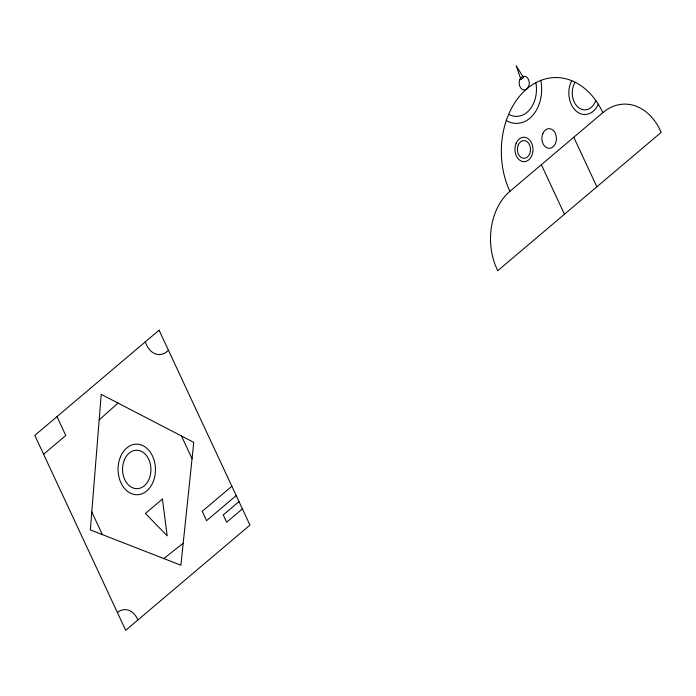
<?xml version="1.0" encoding="UTF-8"?>
<svg xmlns="http://www.w3.org/2000/svg" width="696" height="696" viewBox="0 0 696 696"><rect width="100%" height="100%" fill="white"/><g stroke="black" fill="none" stroke-linecap="round" stroke-linejoin="round"><path stroke-width="1.04" d="M99.163 419.949L118.007 403.071M43.596 454.262L65.781 435.487L56.985 416.626M509.89 191.348L602.849 112.648A56.472 41.734 89.2 0 1 660.452 130.744L661.2 132.344L497.736 270.718L496.996 269.126A56.472 41.734 89.2 0 1 509.89 191.348A74.463 55.036 89.2 0 1 526.898 88.784A74.463 55.036 89.2 0 1 602.849 112.648M231.864 486.26L202.249 511.334L206.59 520.652L236.205 495.578M239.015 501.598L223.251 514.936L226.644 522.209L242.399 508.872M163.795 558.549L183.187 543.263M573.774 137.26L596.881 186.798M541.349 164.708L564.456 214.246M181.473 435.983L192.061 458.681M91.785 511.917L102.364 534.606M540.792 80.414A34.365 25.404 89.2 0 1 532.91 115.171A34.365 25.404 89.2 0 1 506.297 120.539M535.877 82.667A27.353 20.219 89.2 0 1 529.508 109.838A27.353 20.219 89.2 0 1 508.672 114.309M598.282 104.209A21.437 15.843 89.2 0 1 576.07 110.995A21.437 15.843 89.2 0 1 571.686 80.658M595.828 100.528A16.782 12.397 89.2 0 1 577.932 107.106A16.782 12.397 89.2 0 1 575.148 82.224M168.441 350.253A20.201 14.929 89.2 0 1 145.325 341.832M117.406 612.558A19.523 14.433 89.2 0 1 137.843 620.023M101.216 394.362L90.341 529.917L180.89 565.213L193.766 442.36L101.216 394.362M159.088 330.191L34.8 435.4L125.689 630.315L249.968 525.097L159.088 330.191M162.412 499.067L145.412 513.457L167.188 535.824L162.412 499.067M523.505 77.474L520.982 79.57L516.127 65.685L523.505 77.474M519.86 79.553A6.856 5.063 89.2 0 0 524.201 89.914A6.856 5.063 89.2 0 0 528.629 79.727A6.856 5.063 89.2 0 0 519.86 79.553M518.285 144.907A8.874 6.56 89.2 0 0 523.905 158.331A8.874 6.56 89.2 0 0 529.647 145.133A8.874 6.56 89.2 0 0 518.285 144.907M542.871 133.432A9.848 7.282 89.2 0 0 549.109 148.326A9.848 7.282 89.2 0 0 555.478 133.684A9.848 7.282 89.2 0 0 542.871 133.432M516.154 143.193A12.215 9.031 89.2 0 0 523.897 161.672A12.215 9.031 89.2 0 0 531.796 143.498A12.215 9.031 89.2 0 0 516.154 143.193M124.393 459.838A19.21 14.198 89.2 0 0 136.851 488.662A19.21 14.198 89.2 0 0 148.988 459.865A19.21 14.198 89.2 0 0 124.393 459.838M120.486 456.785A25.291 18.696 89.2 0 0 136.886 494.743A25.291 18.696 89.2 0 0 152.868 456.828A25.291 18.696 89.2 0 0 120.486 456.785"/></g></svg>
